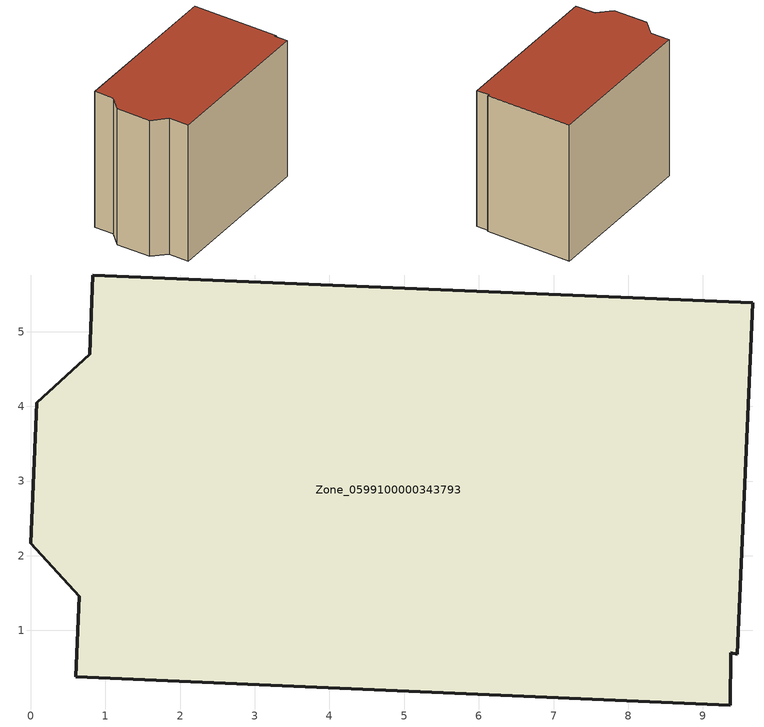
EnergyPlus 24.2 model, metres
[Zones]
Zone_0599100000343793
 floor ground (C_G): 9.37,0.7 9.37,0 0.6,0.38 0.65,1.46 0,2.17 0.08,4.05 0.79,4.7 0.83,5.76 9.67,5.39 9.46,0.68 z1.35
 wall outside (C_F): 0.79,4.7 0.08,4.05 0,2.17 0.65,1.46 0.6,0.38 9.37,0 9.37,0.7 9.46,0.68 9.67,5.39 0.83,5.76 0.79,4.7 z1.35:9.24
 roof outside (C_R): 9.46,0.68 9.67,5.39 0.83,5.76 0.79,4.7 0.08,4.05 0,2.17 0.65,1.46 0.6,0.38 9.37,0 9.37,0.7 z9.24
[BUILDING]
Pand.0599100000343793: North Axis=0; Terrain=City; Loads Convergence Tolerance Value=0.04; Temperature Convergence Tolerance Value=0.4; Solar Distribution=FullExterior; Maximum Number of Warmup Days=25; Minimum Number of Warmup Days=1
[Site:Location]
Rotterdam.The.Hague.AP_ZH_NLD Design_Conditions: Latitude=51.96; Longitude=4.45; Time Zone=1; Elevation=-4.5
[SITE:GROUNDTEMPERATURE:BUILDINGSURFACE]
18, 18, 18, 18, 18, 18, 18, 18, 18, 18, 18, 18
[MATERIAL] Thermal Absorptance=0.9; Solar Absorptance=0.7; Visible Absorptance=0.7
Name | Roughness | Thickness | Conductivity | Density | Specific Heat
G.TI.1992-2005 | MediumSmooth | 0.15 | 0.06 | 540 | 1210
F.TI.1992-2005 | Rough | 0.3 | 0.12 | 1920 | 840
R.TI.1992-2005 | MediumRough | 0.2 | 0.08 | 1500 | 1000
[CONSTRUCTION]
C_G: G.TI.1992-2005
C_F: F.TI.1992-2005
C_R: R.TI.1992-2005
[ZONE]
Zone_0599100000343793: Type=1; Multiplier=1; Ceiling Height=Autocalculate; Volume=Autocalculate; Floor Area=autocalculate; Part of Total Floor Area=Yes
[ZONEINFILTRATION:DESIGNFLOWRATE]
Infil_Zone_0599100000343793: Zone or ZoneList or Space or SpaceList=Zone_0599100000343793; Schedule=AlwaysOn; Design Flow Rate Calculation Method=Flow/Area; Flow Rate per Floor Area=0.0015; Constant Term Coefficient=1; Temperature Term Coefficient=0; Velocity Term Coefficient=0; Velocity Squared Term Coefficient=0
[HVACTEMPLATE:ZONE:IDEALLOADSAIRSYSTEM]
Zone_0599100000343793: Maximum Heating Supply Air Temperature=50; Minimum Cooling Supply Air Temperature=13; Maximum Heating Supply Air Humidity Ratio=0.0156; Minimum Cooling Supply Air Humidity Ratio=0.0077; Heating Limit=NoLimit; Cooling Limit=NoLimit; Dehumidification Control Type=ConstantSensibleHeatRatio; Cooling Sensible Heat Ratio=0.7; Dehumidification Setpoint=60; Humidification Control Type=None; Humidification Setpoint=30; Outdoor Air Method=None; Outdoor Air Flow Rate per Person=0.00944; Outdoor Air Flow Rate per Zone Floor Area=0; Outdoor Air Flow Rate per Zone=0; Demand Controlled Ventilation Type=None; Outdoor Air Economizer Type=NoEconomizer; Heat Recovery Type=None; Sensible Heat Recovery Effectiveness=0.7; Latent Heat Recovery Effectiveness=0.65
[ZONECONTROL:THERMOSTAT]
ThermostatControl_Zone_0599100000343793: Zone or ZoneList=Zone_0599100000343793; Control Type Schedule=DualSetpointControlType; Control 1=Thermostat_Zone_0599100000343793; Temperature Difference Between Cutout And Setpoint=0
[THERMOSTATSETPOINT:DUALSETPOINT]
Thermostat_Zone_0599100000343793: Heating Setpoint Temperature Schedule=HeatingSetpoint_Zone_0599100000343793; Cooling Setpoint Temperature Schedule=CoolingSetpoint_Zone_0599100000343793
[SCHEDULE:COMPACT]
HeatingSetpoint_Zone_0599100000343793: Through: 12/31, For: AllDays, Until: 24:00, 21
CoolingSetpoint_Zone_0599100000343793: Through: 12/31, For: AllDays, Until: 24:00, 24
DualSetpointControlType: Through: 12/31, For: AllDays, Until: 24:00, 4
AlwaysOn: Through: 12/31, For: AllDays, Until: 24:00, 1
